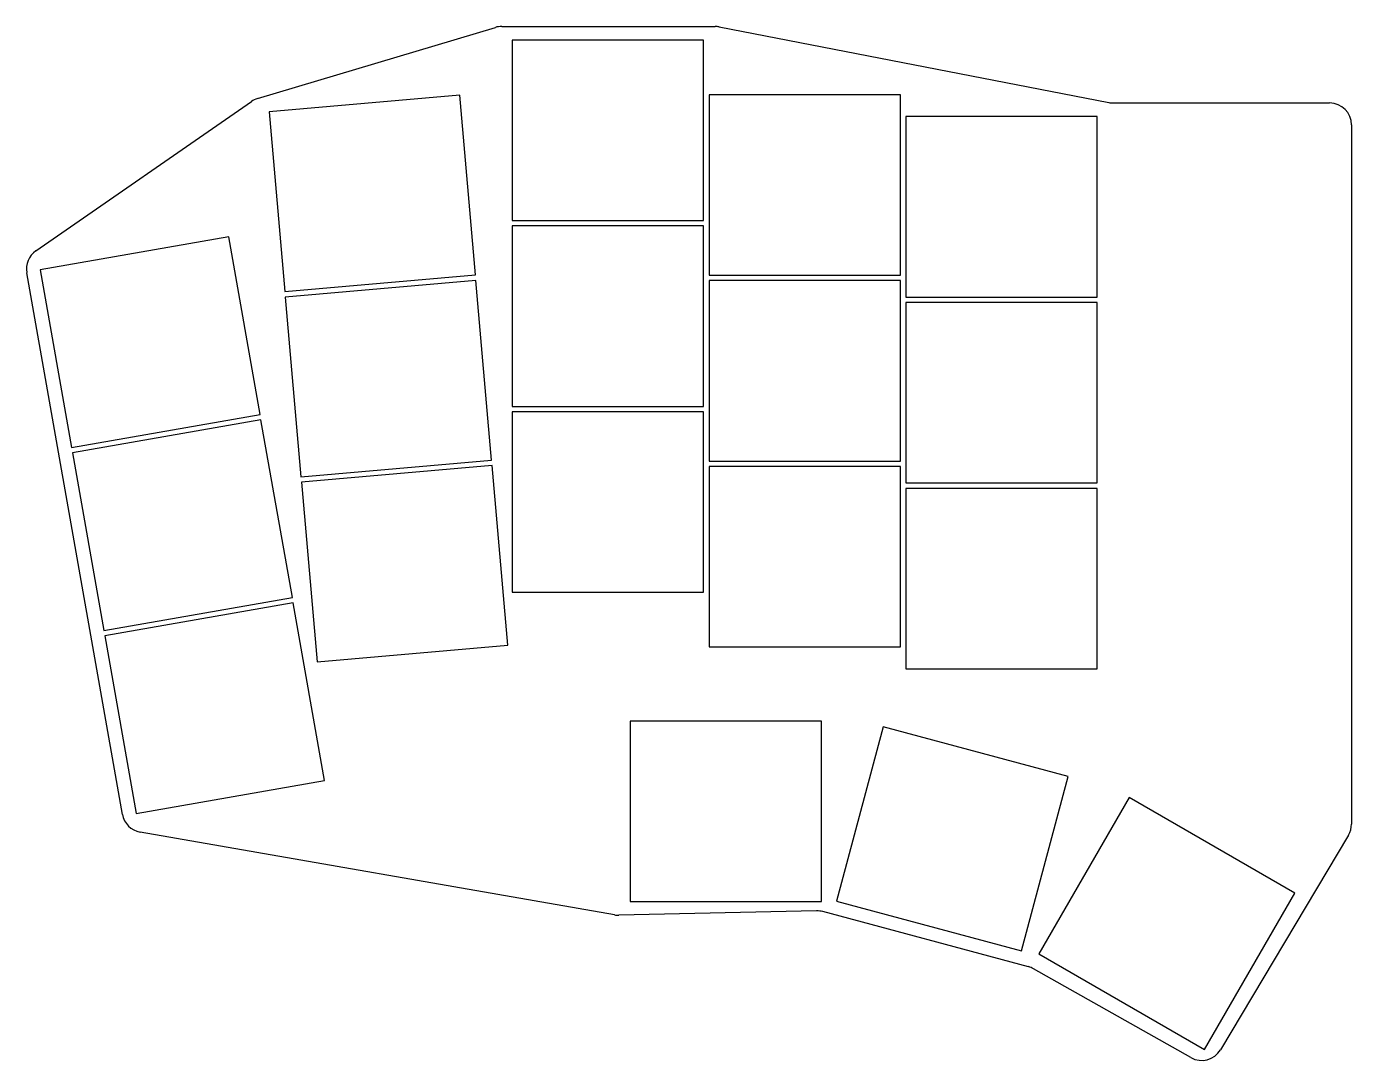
# Model space of a CAD drawing. Header units: millimetres. Extents: x 83 to 204, y -132 to -38.
import ezdxf

# ---------------------------------------------------------------- set-up
doc = ezdxf.new("R2010")
doc.units = ezdxf.units.MM

msp = doc.modelspace()

# ---------------------------------------------------------------- linework, layer by layer
for p, q in [((103.92, -44.23), (125.67, -37.73)), ((126.24, -37.64), (145.76, -37.64)), ((146.14, -37.68), (181.76, -44.61)), ((144.7, -38.89), (127.2, -38.89)), ((127.2, -38.89), (127.2, -55.39)), ((144.7, -55.39), (144.7, -38.89)), ((83.65, -58.17), (103.35, -44.5)), ((122.4, -43.93), (104.97, -45.46)), ((123.84, -60.37), (122.4, -43.93)), ((162.7, -43.89), (145.2, -43.89)), ((145.2, -43.89), (145.2, -60.39)), ((162.7, -60.39), (162.7, -43.89)), ((182.14, -44.64), (201.95, -44.64)), ((104.97, -45.46), (106.41, -61.89)), ((180.7, -45.89), (163.2, -45.89)), ((163.2, -45.89), (163.2, -62.39)), ((180.7, -62.39), (180.7, -45.89)), ((203.95, -46.64), (203.95, -110.59)), ((127.2, -55.39), (144.7, -55.39)), ((101.28, -56.87), (84.05, -59.91)), ((104.15, -73.12), (101.28, -56.87)), ((144.7, -55.89), (127.2, -55.89)), ((127.2, -55.89), (127.2, -72.39)), ((144.7, -72.39), (144.7, -55.89)), ((91.56, -109.71), (82.82, -60.16)), ((84.05, -59.91), (86.91, -76.16)), ((106.41, -61.89), (123.84, -60.37)), ((145.2, -60.39), (162.7, -60.39)), ((123.88, -60.87), (106.45, -62.39)), ((125.32, -77.3), (123.88, -60.87)), ((162.7, -60.89), (145.2, -60.89)), ((145.2, -60.89), (145.2, -77.39)), ((162.7, -77.39), (162.7, -60.89)), ((106.45, -62.39), (107.89, -78.83)), ((163.2, -62.39), (180.7, -62.39)), ((180.7, -62.89), (163.2, -62.89)), ((163.2, -62.89), (163.2, -79.39)), ((180.7, -79.39), (180.7, -62.89)), ((127.2, -72.39), (144.7, -72.39)), ((86.91, -76.16), (104.15, -73.12)), ((104.23, -73.61), (87, -76.65)), ((107.1, -89.86), (104.23, -73.61)), ((144.7, -72.89), (127.2, -72.89)), ((127.2, -72.89), (127.2, -89.39)), ((144.7, -89.39), (144.7, -72.89)), ((87, -76.65), (89.86, -92.9)), ((107.89, -78.83), (125.32, -77.3)), ((145.2, -77.39), (162.7, -77.39)), ((125.37, -77.8), (107.93, -79.33)), ((126.8, -94.24), (125.37, -77.8)), ((162.7, -77.89), (145.2, -77.89)), ((145.2, -77.89), (145.2, -94.39)), ((162.7, -94.39), (162.7, -77.89)), ((107.93, -79.33), (109.37, -95.76)), ((163.2, -79.39), (180.7, -79.39)), ((180.7, -79.89), (163.2, -79.89)), ((163.2, -79.89), (163.2, -96.39)), ((180.7, -96.39), (180.7, -79.89)), ((127.2, -89.39), (144.7, -89.39)), ((89.86, -92.9), (107.1, -89.86)), ((107.18, -90.36), (89.95, -93.39)), ((110.05, -106.61), (107.18, -90.36)), ((89.95, -93.39), (92.82, -109.64)), ((109.37, -95.76), (126.8, -94.24)), ((145.2, -94.39), (162.7, -94.39)), ((163.2, -96.39), (180.7, -96.39)), ((155.5, -101.19), (138, -101.19)), ((138, -101.19), (138, -117.69)), ((155.5, -117.69), (155.5, -101.19)), ((161.13, -101.71), (156.86, -117.65)), ((178.03, -106.24), (161.13, -101.71)), ((92.82, -109.64), (110.05, -106.61)), ((173.76, -122.18), (178.03, -106.24)), ((183.61, -108.18), (175.36, -122.47)), ((198.76, -116.93), (183.61, -108.18)), ((136.56, -118.91), (93.18, -111.33)), ((203.67, -111.62), (191.97, -131.25)), ((190.51, -131.22), (198.76, -116.93)), ((155.04, -118.54), (136.94, -118.94)), ((138, -117.69), (155.5, -117.69)), ((174.4, -123.64), (155.61, -118.6)), ((156.86, -117.65), (173.76, -122.18)), ((175.36, -122.47), (190.51, -131.22)), ((189.27, -131.96), (174.87, -123.83))]:
    msp.add_line(p, q)
for centre, start, end in [((126.24, -39.64), 90, 106.6478), ((145.76, -39.64), 78.9965, 90), ((104.49, -46.15), 106.6478, 124.7442), ((182.14, -42.64), 258.9965, 270), ((201.95, -46.64), 0, 90), ((84.79, -59.81), 124.7442, 190), ((93.53, -109.36), 190, 260.0927), ((201.95, -110.59), 329.2183, 0), ((155.09, -120.54), 75, 91.2698), ((136.9, -116.94), 260.0927, 271.2698), ((173.89, -125.57), 60.5459, 75), ((190.25, -130.22), 240.5459, 329.2183)]:
    msp.add_arc(centre, 2, start, end)

doc.saveas('drawing.dxf')
